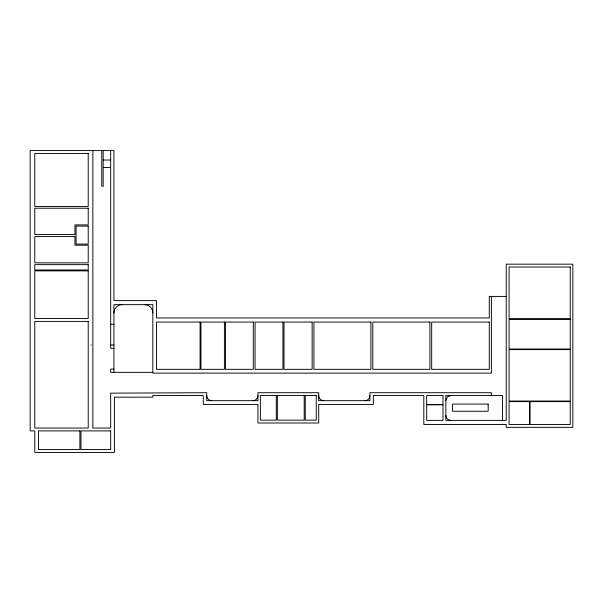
<?xml version="1.0" encoding="UTF-8"?>
<svg xmlns="http://www.w3.org/2000/svg" width="603" height="603" viewBox="0 0 603 603"><rect width="100%" height="100%" fill="white"/><g stroke="black" fill="none" stroke-linecap="round" stroke-linejoin="round"><path stroke-width="0.45" stroke-dasharray="3.02 2.26" d="M90.073 345.037L91.927 345.037"/><path stroke-width="0.9" d="M113.929 312.972C113.756 308.615 117.577 304.651 121.949 304.658M257.918 395.508C258.024 398.221 255.642 400.686 252.928 400.671M369.903 395.508C370.008 398.221 367.626 400.686 364.913 400.671M445.843 400.437L447.328 396.947L450.833 395.508M103.181 160.021L110.666 160.021M103.181 167.446L110.666 167.446M506.234 296.412L489.274 296.412L489.274 317.962L156.524 317.962L156.524 300.626L113.929 300.626L113.929 150.577L30.15 150.577L30.15 430.896L34.778 430.896L34.778 452.423L114.404 452.423L114.404 397.173L152.823 397.173L152.823 395.508L203.294 395.508L203.294 404.417L257.918 404.417L257.918 422.997L318.716 422.997L318.716 404.417L373.347 404.417L373.347 395.508L423.819 395.508L423.819 424.482L506.234 424.482L506.234 427.331L572.85 427.331L572.85 264.167L506.234 264.167L506.234 420.389L445.843 420.389L445.843 395.508L502.427 395.508L502.427 420.389M110.666 324.256L113.929 324.256M110.666 345.037L113.929 345.037M113.929 348.3L110.666 348.3L110.666 150.577M113.929 369.089L110.666 369.089L110.666 372.353L152.823 372.353M450.833 420.389C448.165 420.442 445.79 418.067 445.843 415.399M144.803 304.658C149.175 304.651 152.996 308.615 152.823 312.972M323.705 400.671C320.992 400.686 318.618 398.221 318.716 395.508M211.721 400.671C209.007 400.686 206.633 398.221 206.739 395.508M491.392 296.412L491.392 373.121L152.823 373.121L152.823 304.658L113.929 304.658L113.929 372.353M491.392 395.508L491.392 392.719L369.903 392.719L369.903 400.671L318.716 400.671L318.716 392.719L257.918 392.719L257.918 400.671L206.739 400.671L206.739 392.719L110.666 393.133L110.666 428.047L92.854 428.047L92.854 150.577M103.181 150.577L103.181 186.267L101.756 186.267L101.756 150.577M88.219 153.433L34.778 153.433L34.778 206.452L88.219 206.452L88.219 153.433M88.219 208.231L34.778 208.231L34.778 234.537L74.938 234.537L74.938 224.904L88.219 224.904L88.219 208.231M88.219 226.11L76.068 226.11L76.068 244.102L88.219 244.102L88.219 226.11M74.938 236.557L34.778 236.557L34.778 262.863L88.219 262.863L88.219 245.202L74.938 245.202L74.938 236.557M88.219 264.642L34.778 264.642L34.778 269.986L88.219 269.986L88.219 264.642M570.242 267.016L509.083 267.016L509.083 318.731L570.242 318.731L570.242 267.016M88.219 270.875L34.778 270.875L34.778 318.557L88.219 318.557L88.219 270.875M570.242 319.326L509.083 319.326L509.083 349.016L570.242 349.016L570.242 319.326M88.219 321.407L34.778 321.407L34.778 428.047L88.219 428.047L88.219 321.407M200.083 322.062L156.524 322.062L156.524 369.322L200.083 369.322L200.083 322.062M224.414 322.062L200.95 322.062L200.95 369.322L224.414 369.322L224.414 322.062M253.29 322.062L225.469 322.062L225.469 369.322L253.29 369.322L253.29 322.062M282.928 322.062L255.077 322.062L255.077 369.322L282.928 369.322L282.928 322.062M312.135 322.062L283.99 322.062L283.99 369.322L312.135 369.322L312.135 322.062M370.92 322.062L313.914 322.062L313.914 369.322L370.92 369.322L370.92 322.062M429.901 322.062L372.812 322.062L372.812 369.322L429.901 369.322L429.901 322.062M489.274 322.062L431.68 322.062L431.68 369.322L489.274 369.322L489.274 322.062M570.242 349.612L509.083 349.612L509.083 401.033L570.242 401.033L570.242 349.612M276.295 395.508L260.383 395.508L260.383 420.148L276.295 420.148L276.295 395.508M304.198 395.508L277.365 395.508L277.365 420.148L304.198 420.148L304.198 395.508M316.258 395.508L305.269 395.508L305.269 420.148L316.258 420.148L316.258 395.508M442.994 395.508L426.668 395.508L426.668 404.417L442.994 404.417L442.994 395.508M529.509 401.621L509.083 401.621L509.083 424.482L529.509 424.482L529.509 401.621M570.242 401.621L530.105 401.621L530.105 424.482L570.242 424.482L570.242 401.621M488.181 404.085L452.514 404.085L452.514 411.246L488.181 411.246L488.181 404.085M442.994 404.832L426.668 404.832L426.668 420.389L442.994 420.389L442.994 404.832M79.905 430.896L38.524 430.896L38.524 449.567L79.905 449.567L79.905 430.896M110.666 430.896L80.975 430.896L80.975 449.567L110.666 449.567L110.666 430.896"/></g></svg>
